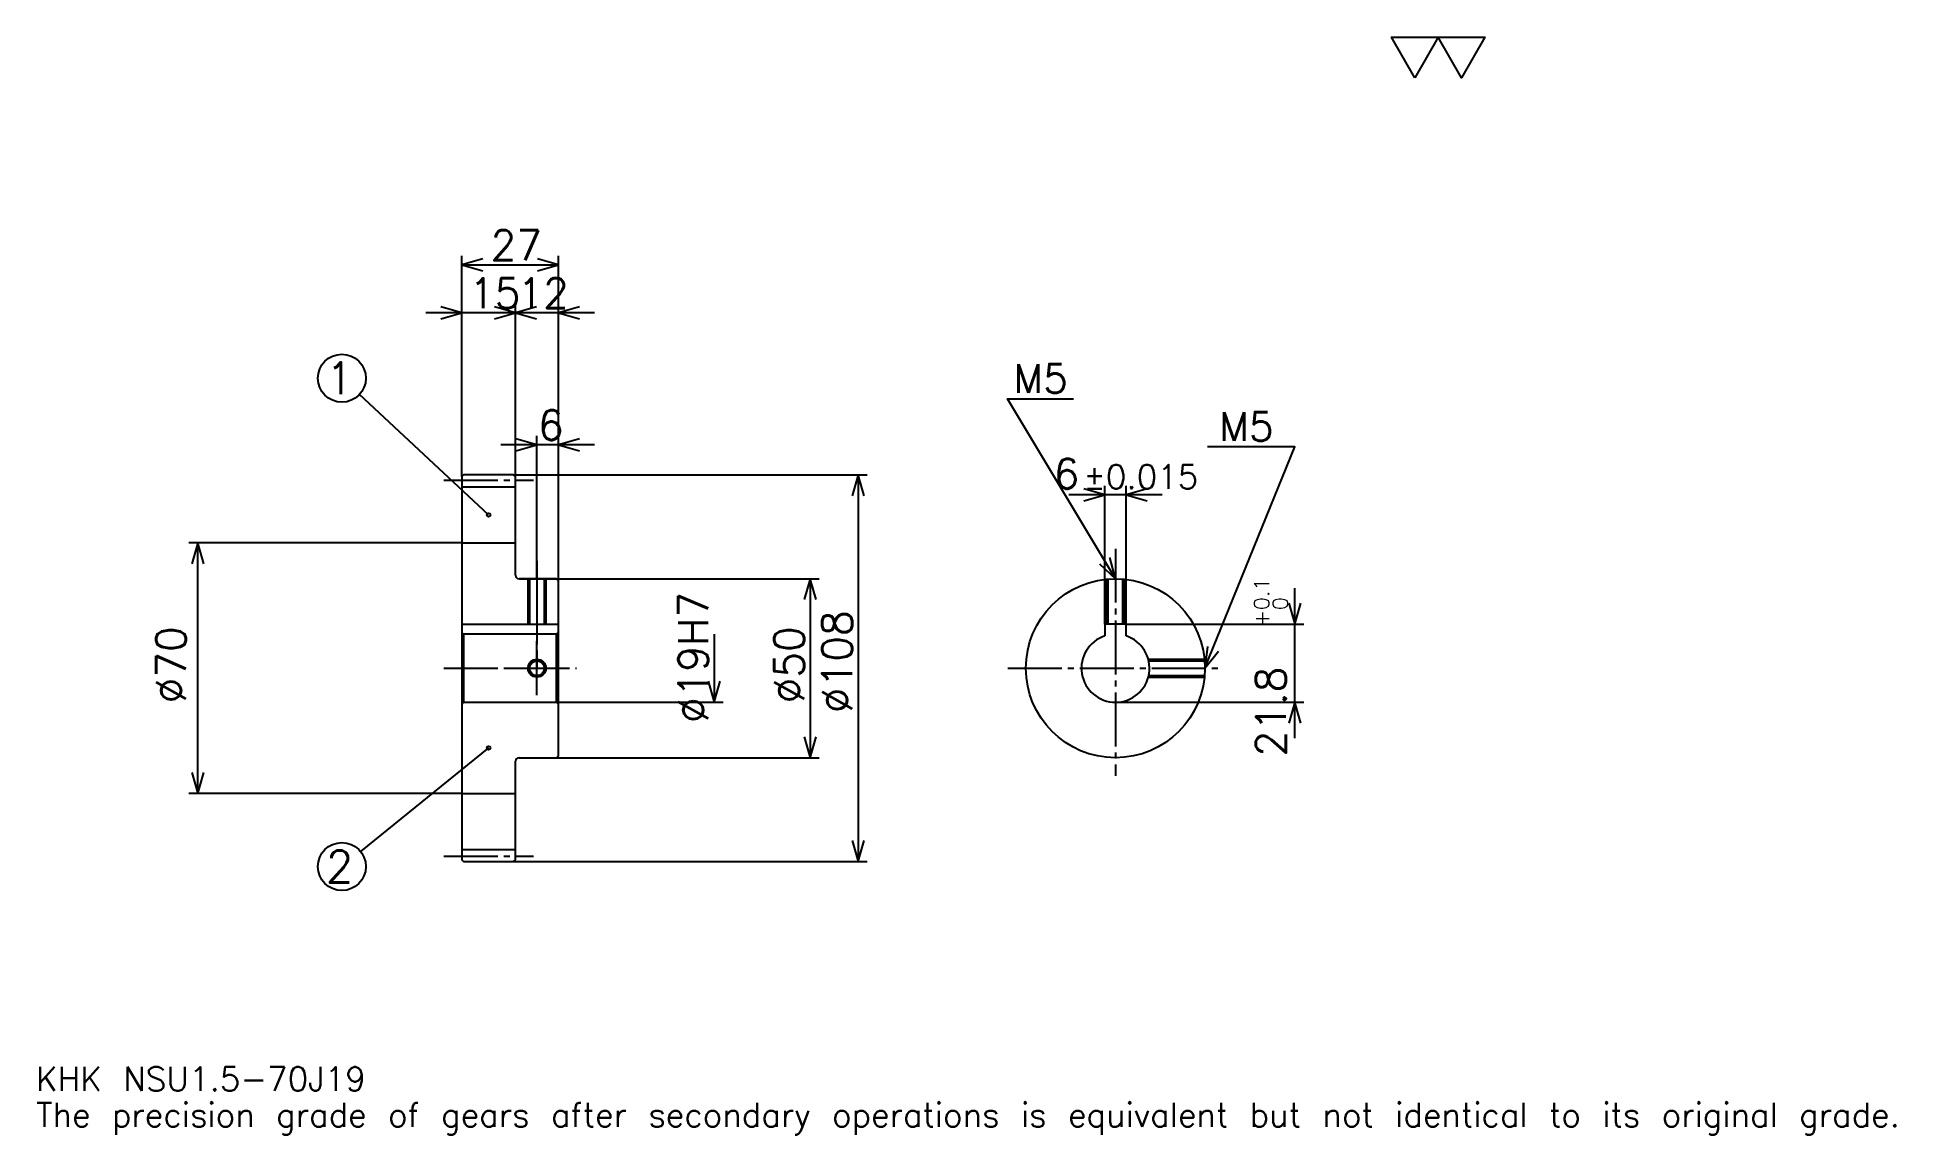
# Model space of a CAD drawing. Extents: x 17 to 536, y 6 to 313.
import ezdxf

# ---------------------------------------------------------------- set-up
doc = ezdxf.new("R2010")
doc.units = 0
doc.linetypes.add('DASHDOT', pattern=[20.086956, 15.065217, -1.673913, 1.673913, -1.673913])
doc.layers.get('0').update_dxf_attribs({"linetype": 'CONTINUOUS'})
doc.layers.add('DASHDOT', color=6, linetype='DASHDOT')
doc.styles.add('KANJI', font='TXT', dxfattribs={"bigfont": 'BIGFONT'})

msp = doc.modelspace()

# ---------------------------------------------------------------- linework, layer by layer
at = {"color": 5}
for p, q in [((135.586975, 190.42392), (135.586975, 251.521759)), ((162.586975, 190.42392), (162.586975, 251.521759)), ((135.586975, 249.01088), (162.586975, 249.01088)), ((160.630447, 235.619568), (125.543495, 235.619568)), ((172.630463, 235.619568), (140.543503, 235.619568)), ((150.586975, 190.42392), (150.586975, 238.130432)), ((143.086975, 179.23642), (107.008408, 212.838776)), ((172.630463, 198.793488), (146.543503, 198.793488)), ((156.586975, 190.42392), (156.586975, 201.304352)), ((135.586975, 189.92392), (135.586975, 190.42392)), ((150.086975, 190.42392), (162.586975, 190.42392)), ((150.586975, 189.92392), (150.586975, 190.42392)), ((156.586975, 161.42392), (156.586975, 190.42392)), ((156.586975, 161.42392), (156.586975, 190.42392)), ((162.586975, 190.42392), (248.793503, 190.42392)), ((162.586975, 160.92392), (162.586975, 190.42392)), ((246.282623, 190.42392), (246.282623, 82.42392)), ((315.152191, 148.723923), (315.152191, 187.369568)), ((321.152191, 148.723923), (321.152191, 187.369568)), ((331.195679, 184.858704), (305.108704, 184.858704)), ((135.586975, 171.42392), (59.423927, 171.42392)), ((61.934799, 101.42392), (61.934799, 171.42392)), ((151.586975, 161.42392), (162.586975, 161.42392)), ((162.586975, 161.42392), (235.402191, 161.42392)), ((232.891327, 161.42392), (232.891327, 111.42392)), ((368.260895, 116.88044), (368.260895, 158.767395)), ((206.108719, 145.92392), (206.108719, 126.92392)), ((321.152191, 148.723923), (370.771759, 148.723923)), ((162.586975, 126.92392), (208.619598, 126.92392)), ((318.152191, 126.92392), (370.771759, 126.92392)), ((143.086975, 114.17392), (107.315643, 85.255127)), ((151.586975, 111.42392), (162.586975, 111.42392)), ((162.586975, 111.42392), (235.402191, 111.42392)), ((135.586975, 101.42392), (59.423927, 101.42392)), ((150.086975, 82.42392), (162.586975, 82.42392)), ((162.586975, 82.42392), (248.793503, 82.42392))]:
    msp.add_line(p, q, dxfattribs=at)
at = {"color": 4}
for p, q in [((135.586975, 187.04892), (150.586975, 187.04892)), ((135.586975, 171.42392), (150.586975, 171.42392)), ((135.586975, 148.723923), (162.586975, 148.723923)), ((136.086975, 145.92392), (136.086975, 126.92392)), ((162.086975, 145.92392), (162.586975, 146.42392)), ((162.086975, 126.92392), (162.586975, 126.42392)), ((135.586975, 101.42392), (150.586975, 101.42392)), ((135.586975, 85.79892), (150.586975, 85.79892))]:
    msp.add_line(p, q, dxfattribs=at)
at = {"color": 7}
msp.add_lwpolyline([(401.739136, 301.304352), (395.210876, 312.619995), (421.323914, 312.619995), (414.795654, 301.304352), (408.267395, 312.619995), (401.739136, 301.304352)], dxfattribs=at)
at = {"color": 5}
for points in [[(141.445663, 250.684784), (135.586975, 249.01088), (141.445663, 247.336975)], [(156.728271, 247.336975), (162.586975, 249.01088), (156.728271, 250.684784)], [(129.728287, 233.945648), (135.586975, 235.619568), (129.728287, 237.293488)], [(144.728271, 233.945648), (150.586975, 235.619568), (144.728271, 237.293488)], [(156.445679, 237.293488), (150.586975, 235.619568), (156.445679, 233.945648)], [(168.445679, 237.293488), (162.586975, 235.619568), (168.445679, 233.945648)], [(318.152191, 161.42392), (288.021759, 211.641312), (306.434814, 211.641312)], [(150.728271, 197.119568), (156.586975, 198.793488), (150.728271, 200.467407)], [(168.445679, 200.467407), (162.586975, 198.793488), (168.445679, 197.119568)], [(343.152191, 136.42392), (368.260895, 198.25), (343.821777, 198.25)], [(247.956543, 184.565216), (246.282623, 190.42392), (244.608719, 184.565216)], [(309.293518, 183.184784), (315.152191, 184.858704), (309.293518, 186.532623)], [(327.010864, 186.532623), (321.152191, 184.858704), (327.010864, 183.184784)], [(63.608711, 165.565216), (61.934799, 171.42392), (60.260887, 165.565216)], [(313.702545, 165.586487), (318.152191, 161.42392), (316.573303, 167.308929)], [(234.565231, 155.565216), (232.891327, 161.42392), (231.217407, 155.565216)], [(366.586975, 154.582611), (368.260895, 148.723923), (369.934814, 154.582611)], [(343.805756, 142.481903), (343.152191, 136.42392), (346.907532, 141.222214)], [(204.434814, 132.782608), (206.108719, 126.92392), (207.782623, 132.782608)], [(369.934814, 121.065224), (368.260895, 126.92392), (366.586975, 121.065224)], [(231.217407, 117.282616), (232.891327, 111.42392), (234.565231, 117.282616)], [(60.260887, 107.282616), (61.934799, 101.42392), (63.608711, 107.282616)], [(244.608719, 88.282616), (246.282623, 82.42392), (247.956543, 88.282616)]]:
    msp.add_lwpolyline(points, dxfattribs=at)
at = {"color": 4}
for points in [[(150.586975, 162.42392), (150.586975, 189.92392), (150.086975, 190.42392), (136.086975, 190.42392), (135.586975, 189.92392), (135.586975, 126.42392)], [(151.586975, 111.42392), (162.086975, 111.42392), (162.586975, 111.92392), (162.586975, 160.92392), (162.086975, 161.42392), (151.586975, 161.42392)], [(154.086975, 161.42392), (154.086975, 148.723923)], [(154.521973, 161.42392), (154.521973, 148.723923)], [(158.651978, 161.42392), (158.651978, 148.723923)], [(159.086975, 161.42392), (159.086975, 148.723923)], [(315.652191, 148.723923), (315.652191, 161.298599)], [(316.087189, 148.723923), (316.087189, 161.338486)], [(320.217194, 148.723923), (320.217194, 161.338486)], [(320.652191, 148.723923), (320.652191, 161.298599)], [(135.586975, 126.42392), (136.086975, 126.92392), (162.086975, 126.92392), (162.086975, 145.92392), (136.086975, 145.92392), (135.586975, 146.42392)], [(321.152191, 145.437805), (321.152191, 148.723923), (315.152191, 148.723923), (315.152191, 145.437805)], [(327.317322, 138.92392), (343.026855, 138.92392)], [(327.425049, 138.488922), (343.066772, 138.488922)], [(327.317322, 133.92392), (343.026855, 133.92392)], [(327.425049, 134.358917), (343.066772, 134.358917)], [(135.586975, 126.42392), (135.586975, 82.92392), (136.086975, 82.42392), (150.086975, 82.42392), (150.586975, 82.92392), (150.586975, 110.42392)]]:
    msp.add_lwpolyline(points, dxfattribs=at)
at = {"color": 5}
for centre, radius in [((102.108719, 217.402191), 6.695652), ((143.086975, 179.23642), 0.502174), ((143.086975, 114.17392), 0.502174), ((102.108719, 81.045654), 6.695652)]:
    msp.add_circle(centre, radius, dxfattribs=at)
at = {"color": 4}
for centre, radius in [((318.152191, 136.42392), 25), ((156.586975, 136.42392), 2.065)]:
    msp.add_circle(centre, radius, dxfattribs=at)
at = {"color": 7}
msp.add_circle((156.586975, 136.42392), 2.5, dxfattribs=at)
at = {"color": 4}
for centre, radius, start, end in [((151.586975, 162.42392), 1, 180, 270), ((318.152191, 136.42392), 9.5, 108.40848033, 71.59151967), ((151.586975, 110.42392), 1, 90, 180)]:
    msp.add_arc(centre, radius, start, end, dxfattribs=at)
at = {"layer": 'DASHDOT', "color": 7}
for p, q in [((130.565231, 188.92392), (155.608719, 188.92392)), ((318.152191, 169.793488), (318.152191, 106.402176)), ((156.586975, 161.42392), (156.586975, 136.42392)), ((130.565231, 136.42392), (167.608719, 136.42392)), ((288.130432, 136.42392), (348.17395, 136.42392)), ((130.565231, 83.92392), (155.608719, 83.92392))]:
    msp.add_line(p, q, dxfattribs=at)
for points in [[(156.586975, 166.445663), (156.586975, 143.702179)], [(156.586975, 128.902176), (156.586975, 143.945663)], [(149.065231, 136.42392), (164.108719, 136.42392)]]:
    msp.add_lwpolyline(points, dxfattribs=at)

# ---------------------------------------------------------------- texts
at = {"color": 7, "style": 'KANJI'}
for s, height, p in [('27', 8.369565, (143.646759, 250.350006)), ('15', 8.369565, (137.646759, 236.958694)), ('12', 8.369565, (151.146759, 236.958694)), ('1', 8.927536, (97.644943, 212.938416)), ('M5', 8.034783, (289.695679, 213.315216)), ('6', 8.369565, (156.866867, 200.132614)), ('M5', 8.034783, (347.169586, 199.92392)), ('6', 8.369565, (300.875732, 186.532623)), ('%%p0.015', 6.695652, (309.160583, 186.532623)), ('2', 8.927536, (97.644943, 76.581894)), ('KHK NSU1.5-70J19', 6.695652, (16.73913, 18.413044)), ('The precision grade of gears after secondary operations is equivalent but not identical to its original grade.', 6.695652, (16.73913, 8.369565))]:
    msp.add_text(s, height=height, dxfattribs=at).set_placement(p)
for s, height, p in [('%%c19H7', 8.369565, (204.434814, 121.14946)), ('0.1', 4.184783, (361.063049, 152.693039)), ('0', 4.184783, (366.252197, 152.693039)), ('%%c108', 8.369565, (244.608719, 123.869576)), ('+', 4.184783, (361.063049, 148.006088)), ('%%c70', 8.369565, (58.586975, 126.589676)), ('%%c50', 8.369565, (231.217407, 126.589676)), ('21.8', 8.369565, (365.750031, 111.779289))]:
    msp.add_text(s, height=height, rotation=90, dxfattribs=at).set_placement(p)

doc.saveas('drawing.dxf')
